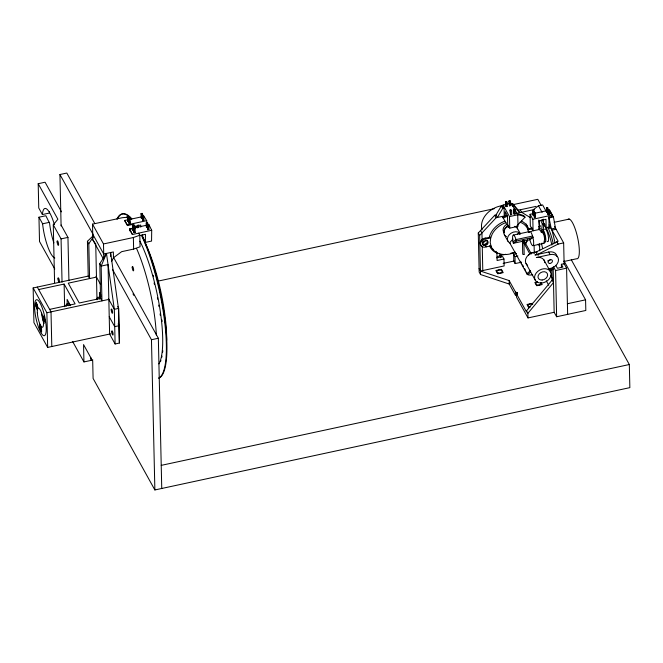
<?xml version="1.0" encoding="UTF-8"?>
<svg xmlns="http://www.w3.org/2000/svg" width="663" height="663" viewBox="0 0 663 663"><rect width="100%" height="100%" fill="white"/><g stroke="black" fill="none" stroke-linecap="round" stroke-linejoin="round"><path stroke-width="0.99" d="M129.65 230.848L129.675 228.884L148.951 224.732L151.703 230.276L151.562 241.067L145.363 242.401L142.62 236.857L142.644 234.835M134.017 232.721L133.702 228.097L134.804 227.865L135.169 228.602L135.119 232.481L134.017 232.721L133.636 225.511L132.534 225.751L132.857 230.376L133.959 230.136L133.586 229.398M132.857 230.376L132.534 225.751M133.603 228.428L133.636 225.511M145.363 242.401L145.47 234.304L139.57 235.58M147.733 226.199L147.774 223.29L147.41 222.553L146.308 222.785L146.258 226.671L146.622 227.409L147.725 227.177M146.622 227.409L146.308 222.785M147.468 225.13L147.832 225.876L148.935 225.635L148.57 224.898L147.468 225.13L147.783 229.754L148.885 229.522L148.951 224.732M147.783 229.754L147.832 225.876M49.443 211.605A25.393 6.116 77.8 0 0 49.344 212.425L49.277 213.072L42.399 214.555L42.457 213.909A25.393 6.116 77.8 0 1 54.407 224.624M523.994 254.517L522.726 254.269L522.419 240.926L523.472 240.081L523.853 240.967M524.16 254.31L523.919 242.907M542.019 219.461A21.042 5.064 77.8 0 1 543.975 223.688L542.947 231.909L541.29 232.265L542.326 224.044A21.042 5.064 77.8 0 0 540.768 220.555M490.148 237.362L485.349 238.092A5.08 3.854 -29 0 0 480.609 241.224A5.08 3.854 -29 0 0 481.23 245.583M527.541 239.451L526.604 241.854A20.313 15.423 -29 0 1 525.593 243.528M106.47 253.423L101.157 266.087L101.953 300.886L100.577 298.408L99.79 263.609L106.47 253.423L114.326 309.314L115.113 343.981L119.241 343.086L118.453 308.419L110.605 252.537L110.688 256.382M111.724 261.197L113.489 257.716L121.652 251.667L133.628 249.081L140.059 246.777L139.794 235.216L138.666 233.185M503.2 205.596L501.319 206.002L495.99 215.003L497.358 217.481L502.687 208.48L504.062 208.182L504.245 215.997L496.123 217.746L479.647 235.464L480.526 274.523L509.234 284.054L515.64 295.623L515.565 292.151L509.159 280.59L480.451 271.051L479.076 268.573M93.292 235.696L87.433 241.299L88.22 276.098L89.596 278.576L88.801 243.777L93.259 236.989M523.803 240.976L522.601 240.603L529.886 254.037M54.59 282.62L53.28 224.84L57.88 219.229L38.197 183.709L45.084 182.226L61.502 211.853M564.031 260.94L585.57 299.833L585.819 310.466L556.63 316.748L554.16 312.29L527.997 317.925L516.56 297.273L516.477 293.808L517.397 292.681L515.565 292.151M516.477 293.808L526.546 311.983L526.521 310.823L552.113 280.126L551.856 268.788M527.997 317.925L527.897 313.301L553.481 282.604L552.113 280.126M480.526 274.523L479.158 272.045L478.272 232.986L494.747 215.268L496.703 214.845M517.206 213.892A21.042 15.978 -29 0 1 524.251 216.08L525.013 217.199L515.938 226.953A7.252 5.511 -29 0 0 514.496 226.34M512.947 239.136L509.623 242.708L527.019 274.092L528.336 274.838A7.252 5.511 -29 0 0 532.696 274.631M517.596 234.138L518.922 232.705L519.916 233.318A7.252 5.511 -29 0 1 520.389 233.815M527.019 274.092L530.334 270.521M530.665 271.847L527.988 274.722L526.497 272.029M546.262 211.505L542.599 204.9L538.472 205.787L533.292 209.74L533.384 213.817M513.038 241.887L516.013 239.608L532.538 236.053L532.878 237.453L529.903 239.724L513.386 243.288L512.955 241.465A7.252 1.749 77.8 0 1 513.154 235.141A7.252 1.749 77.8 0 1 515.897 239.21L516.353 241.017L513.386 243.288M507.261 216.362A21.042 15.978 -29 0 0 503.855 217.878L503.316 218.185L502.761 217.191L503.308 216.892A21.042 15.978 -29 0 1 506.706 215.367M538.629 254.716A8.851 6.721 -29 0 0 537.908 254.609L537.295 254.567L535.919 252.089L558.147 241.307L549.039 224.873M537.295 254.567L558.147 244.083L563.649 242.898L564.138 264.545M130.851 219.08L129.724 217.041L122.382 217.704L92.505 224.135L103.494 243.959L133.371 237.528L139.794 235.216M522.419 240.926L523.497 241.191M61.104 225.967L59.935 174.526L66.822 173.043L94.826 223.597M54.764 269.012L39.515 241.481L38.96 217.215L45.846 215.732L49.584 223.24A25.393 6.116 77.8 0 0 53.836 242.857M38.96 217.215L42.606 223.796L49.493 222.312M127.271 216.569L128.373 216.329L128.738 216.909L128.97 221.309L127.868 221.55L127.271 216.569L127.868 221.55M142.744 218.351L141.642 218.583L141.277 218.011L141.037 213.602L142.139 213.37L142.504 213.942L142.794 220.423L143.896 220.182L143.656 215.782L143.291 215.202L142.189 215.442L142.553 216.014L143.656 215.782M127.636 217.149L128.738 216.909M141.037 213.602L141.401 214.182L142.504 213.942M128.423 218.4L129.525 218.168L129.89 218.749L130.122 223.149L129.028 223.381L128.423 218.4L129.028 223.381M128.788 218.981L129.89 218.749M127.594 219.867L124.52 220.447L127.371 225.586L133.702 224.218L135.816 228.039L134.009 228.428M129.525 219.453L141.086 216.958M141.277 218.011L142.379 217.771M53.28 224.84L61.062 238.887L67.949 237.404L68.927 280.731M146.863 223.729L146.697 220.671L127.42 224.823L124.702 220.489M132.907 226.489L134.009 226.257M146.672 223.522L147.774 223.29M133.785 226.547L140.672 225.064L140.78 227.102M132.202 228.818L129.484 229.406L132.335 234.545L151.703 230.276M135.169 228.602L134.067 228.834L133.702 228.097M110.754 333.82L47.661 347.412L33.937 322.632L33.15 287.966L88.245 276.098M38.653 289.549L64.12 284.062L75.11 303.894L49.634 309.381M96.475 277.093L68.256 283.176L79.237 302.999L101.414 298.226M505.546 201.784L506.648 201.552L507.013 202.207L507.112 206.367L506.01 206.607L505.546 201.784L506.01 206.607M509.043 201.03L510.145 200.798L510.51 201.453L510.609 205.613L509.507 205.853L509.043 201.03L509.507 205.853M505.91 202.447L507.013 202.207M509.408 201.693L510.51 201.453M503.142 207.909L503.076 205.016L511.339 203.243L517.745 214.804L518.01 226.356L509.748 228.138L507.692 224.417L507.493 215.757L505.206 211.621L505.314 216.436M157.661 281.203L494.333 208.679M512.524 204.759L537.801 199.314L541.306 205.629M513.982 206.052L512.607 203.574L518.292 210.196L519.659 212.674L513.982 206.052L512.598 206.35L511.455 204.279M510.12 210.047L511.223 209.806L511.596 210.469L511.687 214.63L510.585 214.87L510.12 210.047L510.585 214.87M513.618 209.293L514.72 209.052L515.085 209.715L515.184 213.876L514.082 214.116L513.618 209.293L514.082 214.116M510.493 210.71L511.596 210.469M513.991 209.956L515.085 209.715M517.281 210.42L536.052 206.375M33.15 287.966L46.882 312.745L108.964 299.369M516.692 213.32L534.453 209.491M532.795 210.768L533.251 215.591L532.795 210.768L533.897 210.527L534.295 212.856M548.119 212.384L547.016 212.624L546.652 211.961L546.561 207.801L547.663 207.569L548.185 214.721L549.287 214.481L549.188 210.32L548.823 209.665L547.721 209.898L548.185 214.721M503.076 205.016L509.482 216.586L517.745 214.804A21.042 15.978 -29 0 1 524.798 217.074L525.013 217.199M533.16 211.431L534.262 211.19M546.561 207.801L546.925 208.464L548.028 208.223M533.955 212.864L535.058 212.632L535.422 213.287L535.513 217.447L534.411 217.688L533.955 212.864L534.411 217.688M549.702 227.235L546.163 227.997L545.964 219.329L539.085 220.812L539.276 229.481L533.085 230.815L530.334 225.859L530.077 214.306L532.969 213.677M534.892 213.262L546.461 210.776M534.32 213.527L535.422 213.287M549.188 210.32L548.086 210.561L547.721 209.898M547.82 214.058L548.914 213.826L549.287 214.481M118.453 308.419L114.326 309.314L108.392 298.607M530.077 214.306L532.82 219.262L552.097 215.11L549.354 210.154M548.177 226.903L549.121 228.611L548.865 217.058L552.304 216.312L549.47 211.19M549.32 217.887L553.448 216.992L555.461 228.113L551.326 229L548.865 217.058M542.326 224.044L543.975 223.688M545.077 224.285L543.063 224.716A20.313 4.89 77.8 0 1 551.831 245.028M554.127 222.337L569.219 219.08M538.804 226.373L540.204 226.124M515.35 252.147A20.313 15.423 -29 0 1 491.101 246.487L490.96 245.874L486.228 246.868A5.08 3.854 -29 0 1 480.542 244.216A5.08 3.854 -29 0 1 485.747 238.92L490.736 237.86L492.302 233.848A20.313 15.423 -29 0 1 505.993 222.553M513.369 235.05L529.894 231.495M482.681 242.252L484.512 241.862M483.136 244.929L486.808 244.141M556.1 229.265L551.972 230.152L555.113 243.039M118.851 325.757L114.716 326.644L109.229 316.732M516.353 241.017L532.878 237.453M532.886 245.691L543.9 243.313M499.811 255.57L505.852 254.269M510.891 253.183L514.919 252.321M497.233 256.54L500.764 255.777L500.805 257.716M496.703 257.816L502.604 256.54L503.971 259.018L504.129 265.954L480.451 271.051M520.969 262.324L515.143 263.584L513.775 261.098L513.618 254.169L516.568 253.531M503.971 259.018L497.093 260.501L496.918 252.951L496.007 251.302M513.618 254.169L514.985 256.647L517.936 256.009M557.053 256.54A8.71 6.613 -29 0 0 548.682 252.023L534.917 254.982A8.71 6.613 -29 0 1 538.613 254.915M503.118 263.393L514.14 261.023M112.445 269.319L151.462 339.738L158.341 338.254L161.747 488.474M548.45 268.871L550.414 268.449A8.71 6.613 -29 0 0 558.519 259.73A8.71 6.613 -29 0 0 550.099 254.584L536.334 257.542A8.71 6.613 -29 0 1 544.58 261.454M72.665 341.569L83.944 361.932L92.853 360.009M563.5 261.587L576.586 258.769A20.313 4.89 77.8 0 0 577.63 237.652A20.313 4.89 77.8 0 0 567.984 219.42M561.437 267.371L561.37 264.288L564.122 263.7L566.592 268.159L567.644 314.378M553.605 266.957L555.577 270.529L566.592 268.159M537.602 281.858L534.85 282.455L536.674 285.753L542.185 284.568L541.265 282.919M532.522 303.298L527.019 304.483L528.85 307.789M567.404 303.745L585.57 299.833M161.225 465.368L629.328 364.526L629.85 387.64L154.869 489.957L93.102 378.449L92.704 361.12L83.555 344.603L83.944 361.932M532.215 228.014L527.483 229.008L527.947 229.837L532.679 228.834M523.314 241.249L522.643 240.967M485.283 238.092L485.805 238.92M535.919 252.089L536.541 252.131A8.851 6.721 -29 0 1 537.254 252.238M548.301 268.846L553.182 269.203M496.918 252.951L495.841 252.62A21.332 16.194 -29 0 1 489.7 246.014M530.359 217.63L521.59 212.259L520.215 209.781M520.173 233.533L519.659 233.011A7.252 5.511 -29 0 0 509.317 234.669A7.252 5.511 -29 0 0 510.187 243.188M92.505 224.135L92.87 239.965L95.157 243.188M143.979 216.337L146.697 220.671M143.531 219.602L143.896 220.182M142.794 220.423L142.139 213.37M130.122 223.149L129.617 219.925M502.761 217.191L508.405 227.318A7.252 5.511 -29 0 1 509.259 226.895M549.702 210.221L553.448 216.992M554.608 226.572L563.649 242.898M571.307 259.797L629.328 364.526M538.472 205.787L542.127 212.392M556.771 241.605L558.147 244.083M546.163 227.997L543.42 223.041L543.328 219.188M561.37 264.288L562.92 267.098L557.417 268.283L555.859 265.473M538.82 226.423L540.055 228.636M548.682 252.023L550.099 254.584M538.182 244.059L539.616 246.636M550.878 269.195L551.798 270.844M543.71 259.54L550.456 271.714A8.71 6.613 -29 0 1 541.696 283.002A8.71 6.613 -29 0 1 536.276 272.916A8.71 6.613 -29 0 1 550.456 271.714M550.58 275.302L552.718 279.156M510.609 205.613L510.145 200.798M514.82 213.213L515.184 213.876M506.747 205.712L507.112 206.367M516.925 227.517L520.132 233.301M523.911 240.47L531.345 253.946M546.262 280.805L548.732 285.264M518.922 232.705L519.916 234.503M523.894 241.672L524.889 243.47M504.062 208.182L502.919 206.118L502.968 208.074M501.319 206.002L502.687 208.48M508.405 227.318L507.858 226.323A7.252 5.511 -29 0 0 504.717 235.274M526.008 263.518L535.165 280.043M520.538 261.272L521.532 263.062M522.527 264.86L523.521 266.65M524.508 268.449L525.502 270.239M494.747 215.268L496.123 217.746M504.303 234.677L507.966 241.291M490.28 237.031L490.736 237.86L490.197 242.492L490.96 245.874M499.388 253.299L500.764 255.777M526.521 310.823L527.897 313.301M490.313 245.824L491.706 248.343M480.567 230.517L481.943 232.995L482.109 240.503M485.772 246.039L486.228 246.868M478.272 232.986L479.647 235.464M113.332 257.004L158.341 338.254M59.935 174.526L92.944 234.114M92.737 234.188L103.718 254.02L113.356 251.94L113.489 257.716M92.87 239.965L103.353 258.893M87.433 241.299L88.801 243.777M99.79 263.609L101.157 266.087L108.044 264.603L109.619 334.069L115.113 343.981M117.732 306.563L118.727 308.361L119.514 343.028M96.036 276.305L100.486 284.336M118.122 323.892L119.125 325.699M100.958 295.159L99.458 292.449L99.574 297.405M61.079 225.014L67.949 237.404M42.399 214.555L38.752 207.975L38.197 183.709M70.601 305.726L67.104 299.419L67.22 304.375M37.277 287.071L51.01 311.859L51.797 346.525M148.52 228.776L148.885 229.522M134.755 231.743L135.119 232.481M129.675 228.884L132.426 234.429M541.29 232.265L541.215 232.058A7.252 1.749 77.8 0 0 540.03 229.92L538.795 220.008M532.422 235.655L532.679 236.525M528.519 232.365L527.806 229.216A20.313 15.423 -29 0 0 519.999 222.146M42.606 223.796L42.705 224.724A25.393 6.116 77.8 0 0 54.822 258.023M141.401 214.182L141.642 218.583M138.169 224.807L138.277 226.845M128.373 216.329L128.465 218.094M555.577 270.529L556.63 316.748M553.133 267.098L554.16 312.29M550.423 268.366L550.514 272.327M548.823 209.665L548.914 213.826M546.925 208.464L547.016 212.624M539.549 243.686L539.707 250.805M534.105 245.36L534.287 253.399M532.82 219.262L533.085 230.815M517.397 292.681L517.438 294.413M514.985 256.647L515.143 263.584M509.482 216.586L509.748 228.138M509.159 280.59L509.234 284.054M482.241 246.147L482.788 270.545M151.462 339.738L154.869 489.957M133.371 237.528L133.628 249.081M103.494 243.959L103.809 257.866M95.721 243.711L96.989 299.734M90.756 357.39L90.831 360.448M64.12 284.062L64.634 306.704M61.062 238.887L62.049 282.214M46.882 312.745L47.661 347.412M527.657 265.341A8.71 6.613 -29 0 1 526.754 256.904A8.71 6.613 -29 0 1 536.491 252.247M544.704 262.067A8.71 6.613 -29 0 1 544.754 262.697M550.605 259.573A2.321 1.765 -29 0 1 547.787 260.725M521.45 221.094A21.332 16.194 -29 0 1 528.726 229.249M527.723 239.807A21.332 16.194 -29 0 1 525.262 243.967M489.128 237.777A21.332 16.194 -29 0 1 504.891 221.144M526.173 224.003A21.332 16.194 -29 0 1 527.765 228.768M493.537 249.611A21.332 16.194 -29 0 1 489.783 246.164M486.476 240.288A2.611 1.981 -29 0 1 485.805 243.992A2.611 1.981 -29 0 1 482.465 242.385M482.987 241.299A2.611 1.981 -29 0 1 483.286 240.976M485.714 240.321A2.611 1.981 -29 0 1 483.161 241.887M540.809 282.728A2.611 1.583 -1.3 0 1 539.757 284.883A2.611 1.583 -1.3 0 1 536.218 284.294A2.611 1.583 -1.3 0 1 537.27 282.14M538.215 285.421A2.611 1.583 -1.3 0 1 539.118 285.421M530.16 307.093A2.611 1.583 -1.3 0 1 528.461 304.748A2.611 1.583 -1.3 0 1 532.729 304.532M499.231 273.479A2.611 1.583 -1.3 0 1 500.142 273.479M547.737 227.276A21.332 5.138 77.8 0 1 553.274 243.81M528.411 255.495A4.26 3.232 -29 0 1 531.817 252.993M532.87 252.86A4.26 3.232 -29 0 1 533.864 252.968M542.574 231.031A7.252 1.749 77.8 0 1 544.679 239.965A7.252 1.749 77.8 0 1 543.121 242.865M529.497 231.793A7.252 1.749 77.8 0 1 532.837 237.122A7.252 1.749 77.8 0 1 533.035 245.641A7.252 1.749 77.8 0 1 529.654 238.829M529.223 232.564A7.252 1.749 77.8 0 1 529.356 232.091M539.367 224.939A5.08 1.227 77.8 0 1 540.179 226.075M538.795 228.014A2.901 0.696 77.8 0 1 539.425 229.986M542.649 229.547A6.531 1.575 77.8 0 1 545.74 238.158A6.531 1.575 77.8 0 1 543.9 241.108M544.688 229.497A6.531 1.575 77.8 0 1 548.094 235.1A6.531 1.575 77.8 0 1 547.182 241.299M542.616 248.418A20.313 4.89 77.8 0 1 541.489 243.23M542.657 233.169A3.63 0.87 77.8 0 1 544.298 234.47A3.63 0.87 77.8 0 1 544.63 239.426M515.996 226.406A7.252 5.511 -29 0 1 517.422 228.876M506.532 236.583A7.252 5.511 -29 0 1 505.231 235.788M487.04 240.329A2.901 2.204 -29 0 1 486.344 243.909A2.901 2.204 -29 0 1 482.382 243.661M482.059 229.837A20.313 15.423 -29 0 1 503.839 205.497M503.938 232.365A6.531 4.956 -29 0 1 506.043 224.774M531.444 231.578A2.901 2.204 -29 0 1 533.317 230.392M504.203 232.895A6.531 4.956 -29 0 1 508.438 225.577M144.675 241.829A72.557 17.47 77.8 0 1 166.695 340.293M153.178 275.244A72.557 17.47 77.8 0 1 153.576 276.695M161.979 319.989A72.557 17.47 77.8 0 1 162.137 321.414M162.8 350.727A72.557 17.47 77.8 0 1 162.65 352.152M162.037 356.081A72.557 17.47 77.8 0 1 161.789 357.274M160.918 360.457A72.557 17.47 77.8 0 1 160.587 361.385M136.677 248.758A72.557 17.47 77.8 0 1 156.344 335.088M139.943 241.224A72.557 17.47 77.8 0 1 160.007 309.505A72.557 17.47 77.8 0 1 158.913 363.896M132.865 294.016A3.63 0.87 77.8 0 1 133.014 294.057M133.528 294.679A3.63 0.87 77.8 0 1 133.885 295.458M154.081 282.927A70.377 16.948 77.8 0 1 154.446 284.386M157.396 297.712A70.377 16.948 77.8 0 1 157.686 299.204M158.755 305.129A70.377 16.948 77.8 0 1 159.004 306.604M160.098 313.881A70.377 16.948 77.8 0 1 160.289 315.315M117.475 218.939A84.16 20.271 77.8 0 1 120.757 214.655M121.304 214.331A84.16 20.271 77.8 0 1 131.879 218.84M137.249 226.373A84.16 20.271 77.8 0 1 138.028 227.707M141.965 235.232A84.16 20.271 77.8 0 1 165.278 322.367A84.16 20.271 77.8 0 1 158.822 378.167M116.928 219.055A84.16 20.271 77.8 0 1 131.324 218.956M136.694 226.497A84.16 20.271 77.8 0 1 137.481 227.823M141.418 235.357A84.16 20.271 77.8 0 1 164.59 321.323A84.16 20.271 77.8 0 1 158.822 378.026M97.096 299.477A7.981 1.923 77.8 0 1 99.723 299.071M66.118 306.157A7.981 1.923 77.8 0 1 68.745 305.742M99.898 297.472A8.271 1.989 77.8 0 1 101 296.311M67.634 304.052A8.271 1.989 77.8 0 1 70.112 305.22M44.172 323.511A9.796 2.362 77.8 0 1 43.65 322.218M43.393 321.514A9.796 2.362 77.8 0 1 41.529 312.663M36.316 302.287L35.495 304.64L37.128 309.812L37.957 307.458L36.316 302.287M501.377 269.319L495.866 270.504L497.698 273.811L503.2 272.626L501.377 269.319M44.123 316.375L42.589 315.82L43.592 321.48L45.125 322.027L44.123 316.375M41.504 327.431L39.672 324.124L39.78 328.749L41.612 332.047L41.504 327.431M57.134 241.879A2.321 0.555 77.8 0 0 58.303 245.36A2.321 0.555 77.8 0 0 58.153 242.028A2.321 0.555 77.8 0 0 57.134 241.879M57.979 278.858A2.321 0.555 77.8 0 0 59.14 282.339A2.321 0.555 77.8 0 0 58.99 278.999A2.321 0.555 77.8 0 0 57.979 278.858M542.127 280.035A5.08 3.854 -29 0 0 547.282 273.471A5.08 3.854 -29 0 0 539.019 274.126A5.08 3.854 -29 0 0 542.127 280.035M549.743 263.418A2.321 1.765 -29 0 0 552.37 260.567A2.321 1.765 -29 0 0 548.657 260.551A2.321 1.765 -29 0 0 549.743 263.418M498.17 272.932A2.611 1.583 -1.3 0 0 502.148 271.573A2.611 1.583 -1.3 0 0 498.294 270.197A2.611 1.583 -1.3 0 0 498.17 272.932M484.371 245.401A2.901 2.204 -29 0 0 488.076 242.136A2.901 2.204 -29 0 0 483.625 241.581A2.901 2.204 -29 0 0 484.371 245.401M132.227 267.454A2.246 0.539 77.8 0 0 133.346 270.877A2.246 0.539 77.8 0 0 133.238 267.711A2.246 0.539 77.8 0 0 132.227 267.454M111.732 331.823A2.18 0.522 77.8 0 0 112.834 335.064A2.18 0.522 77.8 0 0 112.677 331.906A2.18 0.522 77.8 0 0 111.732 331.823M111.235 309.787A2.18 0.522 77.8 0 0 112.254 313.251A2.18 0.522 77.8 0 0 112.271 310.408A2.18 0.522 77.8 0 0 111.235 309.787M43.029 317.436A2.611 0.63 77.8 0 0 44.305 321.472A2.611 0.63 77.8 0 0 44.23 317.867A2.611 0.63 77.8 0 0 43.029 317.436M35.901 304.566A2.611 0.63 77.8 0 0 37.178 308.593A2.611 0.63 77.8 0 0 37.095 304.988A2.611 0.63 77.8 0 0 35.901 304.566M37.343 312.812A9.796 2.362 77.8 0 0 42.324 327.273A9.796 2.362 77.8 0 0 41.554 312.977A9.796 2.362 77.8 0 0 37.343 312.812M34.691 309.198A18.431 4.442 77.8 0 0 44.214 335.718A18.431 4.442 77.8 0 0 42.324 308.146A18.431 4.442 77.8 0 0 34.691 309.198M39.821 326.602A2.611 0.63 77.8 0 0 41.098 330.63A2.611 0.63 77.8 0 0 41.015 327.033A2.611 0.63 77.8 0 0 39.821 326.602"/></g></svg>
